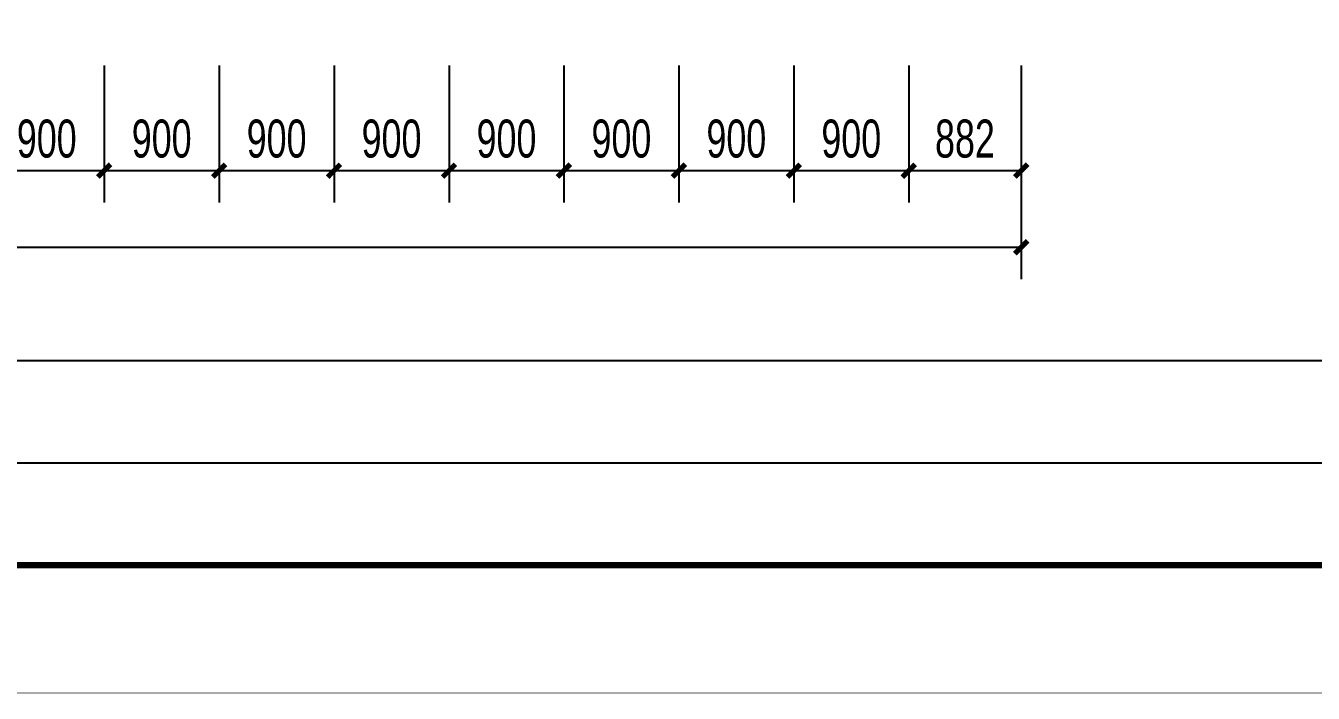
# Model space of a CAD drawing. Extents: x -483182 to 812890, y -390528 to -214858.
# Drawn here: x -353936 to -343855, y -353794 to -348571 of the extents above; entities that cross this region are included whole.
import ezdxf

# ---------------------------------------------------------------- set-up
doc = ezdxf.new("R2010")
doc.units = 0
doc.header["$LTSCALE"] = 1000
doc.header["$MEASUREMENT"] = 0
doc.layers.add('01-标注_尺寸', color=124, linetype='Continuous')
doc.layers.add('A-0-图名图例', color=2, linetype='Continuous')
doc.styles.add('_TCH_DIM_T3', font='ros.shx', dxfattribs={"width": 0.705882, "bigfont": 'jd.shx'})
doc.dimstyles.new('_TCH_ARCH&&100', dxfattribs={"dimtxt": 297.5, "dimasz": 100, "dimexe": 250, "dimexo": 300, "dimgap": 100, "dimtad": 1, "dimdec": 0, "dimzin": 0, "dimdsep": 46, "dimtxsty": '_TCH_DIM_T3', "dimblk": 'ARCHTICK', "dimcen": 0.09, "dimclrt": 7, "dimazin": 2, "dimtfac": 1, "dimtdec": 0, "dimtix": 1, "dimtmove": 2, "dimatfit": 3, "dimfxl": 0, "dimtolj": 1, "dimtzin": 0, "dimarcsym": 0})

# ---------------------------------------------------------------- blocks, each defined once
blk = doc.blocks.new('图框-A1')
for points, const_width in [([(0, 0), (841, 0), (841, 594), (0, 594)], 0.05), ([(766, 584), (25, 584), (25, 10), (766, 10)], 0.5)]:
    blk.add_lwpolyline(points, close=True, dxfattribs=dict(const_width=const_width))
blk = doc.blocks.new('_ArchTick')
at = {"color": 0, "linetype": 'ByBlock', "const_width": 0.4}
blk.add_lwpolyline([(-0.5, -0.5), (0.5, 0.5)], dxfattribs=at)
blk = doc.blocks.new('*D1135')
at = {"layer": '01-标注_尺寸', "color": 0, "lineweight": -2, "transparency": 16777216}
for p, q in [((-354222, -348881), (-354222, -349955)), ((-353322, -348881), (-353322, -349955)), ((-354222, -349705), (-353322, -349705))]:
    blk.add_line(p, q, dxfattribs=at)
at = {"layer": 'Defpoints', "color": 0, "transparency": 16777216}
for p in [(-354222, -348581), (-353322, -348581), (-353322, -349705)]:
    blk.add_point(p, dxfattribs=at)
at = {"layer": '01-标注_尺寸', "color": 0, "lineweight": -2, "transparency": 16777216, "xscale": 100, "yscale": 100, "zscale": 100, "rotation": 180}
blk.add_blockref('_ArchTick', (-354222, -349705), dxfattribs=at)
at = {"layer": '01-标注_尺寸', "color": 0, "lineweight": -2, "transparency": 16777216, "xscale": 100, "yscale": 100, "zscale": 100}
blk.add_blockref('_ArchTick', (-353322, -349705), dxfattribs=at)
at = {"layer": '01-标注_尺寸', "color": 7, "transparency": 16777216, "insert": (-353772, -349456), "char_height": 297.5, "attachment_point": 5, "style": '_TCH_DIM_T3'}
blk.add_mtext('\\A1;900', dxfattribs=at)
blk = doc.blocks.new('*D1136')
at = {"layer": '01-标注_尺寸', "color": 0, "lineweight": -2, "transparency": 16777216}
for p, q in [((-353322, -348881), (-353322, -349955)), ((-352422, -348881), (-352422, -349955)), ((-353322, -349705), (-352422, -349705))]:
    blk.add_line(p, q, dxfattribs=at)
at = {"layer": 'Defpoints', "color": 0, "transparency": 16777216}
for p in [(-353322, -348581), (-352422, -348581), (-352422, -349705)]:
    blk.add_point(p, dxfattribs=at)
at = {"layer": '01-标注_尺寸', "color": 0, "lineweight": -2, "transparency": 16777216, "xscale": 100, "yscale": 100, "zscale": 100, "rotation": 180}
blk.add_blockref('_ArchTick', (-353322, -349705), dxfattribs=at)
at = {"layer": '01-标注_尺寸', "color": 0, "lineweight": -2, "transparency": 16777216, "xscale": 100, "yscale": 100, "zscale": 100}
blk.add_blockref('_ArchTick', (-352422, -349705), dxfattribs=at)
at = {"layer": '01-标注_尺寸', "color": 7, "transparency": 16777216, "insert": (-352872, -349456), "char_height": 297.5, "attachment_point": 5, "style": '_TCH_DIM_T3'}
blk.add_mtext('\\A1;900', dxfattribs=at)
blk = doc.blocks.new('*D1137')
at = {"layer": '01-标注_尺寸', "color": 0, "lineweight": -2, "transparency": 16777216}
for p, q in [((-352422, -348881), (-352422, -349955)), ((-351522, -348881), (-351522, -349955)), ((-352422, -349705), (-351522, -349705))]:
    blk.add_line(p, q, dxfattribs=at)
at = {"layer": 'Defpoints', "color": 0, "transparency": 16777216}
for p in [(-352422, -348581), (-351522, -348581), (-351522, -349705)]:
    blk.add_point(p, dxfattribs=at)
at = {"layer": '01-标注_尺寸', "color": 0, "lineweight": -2, "transparency": 16777216, "xscale": 100, "yscale": 100, "zscale": 100, "rotation": 180}
blk.add_blockref('_ArchTick', (-352422, -349705), dxfattribs=at)
at = {"layer": '01-标注_尺寸', "color": 0, "lineweight": -2, "transparency": 16777216, "xscale": 100, "yscale": 100, "zscale": 100}
blk.add_blockref('_ArchTick', (-351522, -349705), dxfattribs=at)
at = {"layer": '01-标注_尺寸', "color": 7, "transparency": 16777216, "insert": (-351972, -349456), "char_height": 297.5, "attachment_point": 5, "style": '_TCH_DIM_T3'}
blk.add_mtext('\\A1;900', dxfattribs=at)
blk = doc.blocks.new('*D1138')
at = {"layer": '01-标注_尺寸', "color": 0, "lineweight": -2, "transparency": 16777216}
for p, q in [((-351522, -348881), (-351522, -349955)), ((-350622, -348881), (-350622, -349955)), ((-351522, -349705), (-350622, -349705))]:
    blk.add_line(p, q, dxfattribs=at)
at = {"layer": 'Defpoints', "color": 0, "transparency": 16777216}
for p in [(-351522, -348581), (-350622, -348581), (-350622, -349705)]:
    blk.add_point(p, dxfattribs=at)
at = {"layer": '01-标注_尺寸', "color": 0, "lineweight": -2, "transparency": 16777216, "xscale": 100, "yscale": 100, "zscale": 100, "rotation": 180}
blk.add_blockref('_ArchTick', (-351522, -349705), dxfattribs=at)
at = {"layer": '01-标注_尺寸', "color": 0, "lineweight": -2, "transparency": 16777216, "xscale": 100, "yscale": 100, "zscale": 100}
blk.add_blockref('_ArchTick', (-350622, -349705), dxfattribs=at)
at = {"layer": '01-标注_尺寸', "color": 7, "transparency": 16777216, "insert": (-351072, -349456), "char_height": 297.5, "attachment_point": 5, "style": '_TCH_DIM_T3'}
blk.add_mtext('\\A1;900', dxfattribs=at)
blk = doc.blocks.new('*D1139')
at = {"layer": '01-标注_尺寸', "color": 0, "lineweight": -2, "transparency": 16777216}
for p, q in [((-350622, -348881), (-350622, -349955)), ((-349722, -348881), (-349722, -349955)), ((-350622, -349705), (-349722, -349705))]:
    blk.add_line(p, q, dxfattribs=at)
at = {"layer": 'Defpoints', "color": 0, "transparency": 16777216}
for p in [(-350622, -348581), (-349722, -348581), (-349722, -349705)]:
    blk.add_point(p, dxfattribs=at)
at = {"layer": '01-标注_尺寸', "color": 0, "lineweight": -2, "transparency": 16777216, "xscale": 100, "yscale": 100, "zscale": 100, "rotation": 180}
blk.add_blockref('_ArchTick', (-350622, -349705), dxfattribs=at)
at = {"layer": '01-标注_尺寸', "color": 0, "lineweight": -2, "transparency": 16777216, "xscale": 100, "yscale": 100, "zscale": 100}
blk.add_blockref('_ArchTick', (-349722, -349705), dxfattribs=at)
at = {"layer": '01-标注_尺寸', "color": 7, "transparency": 16777216, "insert": (-350172, -349456), "char_height": 297.5, "attachment_point": 5, "style": '_TCH_DIM_T3'}
blk.add_mtext('\\A1;900', dxfattribs=at)
blk = doc.blocks.new('*D1140')
at = {"layer": '01-标注_尺寸', "color": 0, "lineweight": -2, "transparency": 16777216}
for p, q in [((-349722, -348881), (-349722, -349955)), ((-348822, -348881), (-348822, -349955)), ((-349722, -349705), (-348822, -349705))]:
    blk.add_line(p, q, dxfattribs=at)
at = {"layer": 'Defpoints', "color": 0, "transparency": 16777216}
for p in [(-349722, -348581), (-348822, -348581), (-348822, -349705)]:
    blk.add_point(p, dxfattribs=at)
at = {"layer": '01-标注_尺寸', "color": 0, "lineweight": -2, "transparency": 16777216, "xscale": 100, "yscale": 100, "zscale": 100, "rotation": 180}
blk.add_blockref('_ArchTick', (-349722, -349705), dxfattribs=at)
at = {"layer": '01-标注_尺寸', "color": 0, "lineweight": -2, "transparency": 16777216, "xscale": 100, "yscale": 100, "zscale": 100}
blk.add_blockref('_ArchTick', (-348822, -349705), dxfattribs=at)
at = {"layer": '01-标注_尺寸', "color": 7, "transparency": 16777216, "insert": (-349272, -349456), "char_height": 297.5, "attachment_point": 5, "style": '_TCH_DIM_T3'}
blk.add_mtext('\\A1;900', dxfattribs=at)
blk = doc.blocks.new('*D1141')
at = {"layer": '01-标注_尺寸', "color": 0, "lineweight": -2, "transparency": 16777216}
for p, q in [((-348822, -348881), (-348822, -349955)), ((-347922, -348881), (-347922, -349955)), ((-348822, -349705), (-347922, -349705))]:
    blk.add_line(p, q, dxfattribs=at)
at = {"layer": 'Defpoints', "color": 0, "transparency": 16777216}
for p in [(-348822, -348581), (-347922, -348581), (-347922, -349705)]:
    blk.add_point(p, dxfattribs=at)
at = {"layer": '01-标注_尺寸', "color": 0, "lineweight": -2, "transparency": 16777216, "xscale": 100, "yscale": 100, "zscale": 100, "rotation": 180}
blk.add_blockref('_ArchTick', (-348822, -349705), dxfattribs=at)
at = {"layer": '01-标注_尺寸', "color": 0, "lineweight": -2, "transparency": 16777216, "xscale": 100, "yscale": 100, "zscale": 100}
blk.add_blockref('_ArchTick', (-347922, -349705), dxfattribs=at)
at = {"layer": '01-标注_尺寸', "color": 7, "transparency": 16777216, "insert": (-348372, -349456), "char_height": 297.5, "attachment_point": 5, "style": '_TCH_DIM_T3'}
blk.add_mtext('\\A1;900', dxfattribs=at)
blk = doc.blocks.new('*D1142')
at = {"layer": '01-标注_尺寸', "color": 0, "lineweight": -2, "transparency": 16777216}
for p, q in [((-347922, -348881), (-347922, -349955)), ((-347022, -348881), (-347022, -349955)), ((-347922, -349705), (-347022, -349705))]:
    blk.add_line(p, q, dxfattribs=at)
at = {"layer": 'Defpoints', "color": 0, "transparency": 16777216}
for p in [(-347922, -348581), (-347022, -348581), (-347022, -349705)]:
    blk.add_point(p, dxfattribs=at)
at = {"layer": '01-标注_尺寸', "color": 0, "lineweight": -2, "transparency": 16777216, "xscale": 100, "yscale": 100, "zscale": 100, "rotation": 180}
blk.add_blockref('_ArchTick', (-347922, -349705), dxfattribs=at)
at = {"layer": '01-标注_尺寸', "color": 0, "lineweight": -2, "transparency": 16777216, "xscale": 100, "yscale": 100, "zscale": 100}
blk.add_blockref('_ArchTick', (-347022, -349705), dxfattribs=at)
at = {"layer": '01-标注_尺寸', "color": 7, "transparency": 16777216, "insert": (-347472, -349456), "char_height": 297.5, "attachment_point": 5, "style": '_TCH_DIM_T3'}
blk.add_mtext('\\A1;900', dxfattribs=at)
blk = doc.blocks.new('*D1143')
at = {"layer": '01-标注_尺寸', "color": 0, "lineweight": -2, "transparency": 16777216}
for p, q in [((-347022, -348881), (-347022, -349955)), ((-346141, -348881), (-346141, -349955)), ((-347022, -349705), (-346141, -349705))]:
    blk.add_line(p, q, dxfattribs=at)
at = {"layer": 'Defpoints', "color": 0, "transparency": 16777216}
for p in [(-347022, -348581), (-346141, -348581), (-346141, -349705)]:
    blk.add_point(p, dxfattribs=at)
at = {"layer": '01-标注_尺寸', "color": 0, "lineweight": -2, "transparency": 16777216, "xscale": 100, "yscale": 100, "zscale": 100, "rotation": 180}
blk.add_blockref('_ArchTick', (-347022, -349705), dxfattribs=at)
at = {"layer": '01-标注_尺寸', "color": 0, "lineweight": -2, "transparency": 16777216, "xscale": 100, "yscale": 100, "zscale": 100}
blk.add_blockref('_ArchTick', (-346141, -349705), dxfattribs=at)
at = {"layer": '01-标注_尺寸', "color": 7, "transparency": 16777216, "insert": (-346582, -349456), "char_height": 297.5, "attachment_point": 5, "style": '_TCH_DIM_T3'}
blk.add_mtext('\\A1;882', dxfattribs=at)
blk = doc.blocks.new('*D1157')
at = {"layer": '01-标注_尺寸', "color": 0, "lineweight": -2, "transparency": 16777216}
for p, q in [((-390200, -349229), (-390200, -350555)), ((-346141, -349229), (-346141, -350555)), ((-390200, -350305), (-346141, -350305))]:
    blk.add_line(p, q, dxfattribs=at)
at = {"layer": 'Defpoints', "color": 0, "transparency": 16777216}
for p in [(-390200, -348929), (-346141, -348929), (-346141, -350305)]:
    blk.add_point(p, dxfattribs=at)
at = {"layer": '01-标注_尺寸', "color": 0, "lineweight": -2, "transparency": 16777216, "xscale": 100, "yscale": 100, "zscale": 100, "rotation": 180}
blk.add_blockref('_ArchTick', (-390200, -350305), dxfattribs=at)
at = {"layer": '01-标注_尺寸', "color": 0, "lineweight": -2, "transparency": 16777216, "xscale": 100, "yscale": 100, "zscale": 100}
blk.add_blockref('_ArchTick', (-346141, -350305), dxfattribs=at)
at = {"layer": '01-标注_尺寸', "color": 7, "transparency": 16777216, "insert": (-368170, -350056), "char_height": 297.5, "attachment_point": 5, "style": '_TCH_DIM_T3'}
blk.add_mtext('\\A1;44059', dxfattribs=at)

msp = doc.modelspace()

# ---------------------------------------------------------------- linework, layer by layer
at = {"layer": 'A-0-图名图例'}
for p, q in [((-396580, -351191.9), (-322480, -351191.9)), ((-396580, -351991.9), (-322480, -351991.9)), ((-396580, -352791.9), (-322480, -352791.9))]:
    msp.add_line(p, q, dxfattribs=at)

# ---------------------------------------------------------------- block references
at = {"xscale": 100, "yscale": 100, "zscale": 100}
msp.add_blockref('图框-A1', (-399080, -353791.9), dxfattribs=at)

# ---------------------------------------------------------------- dimensions: what is measured, and where the dimension line sits
at = {"layer": '01-标注_尺寸'}
for p1, p2, distance, picture, middle in [((-354222.5, -348581), (-353322.5, -348581), -1123.6, '*D1135', (-353772.5, -349455.8)), ((-353322.5, -348581), (-352422.5, -348581), -1123.6, '*D1136', (-352872.5, -349455.8)), ((-352422.5, -348581), (-351522.5, -348581), -1123.6, '*D1137', (-351972.5, -349455.8)), ((-351522.5, -348581), (-350622.5, -348581), -1123.6, '*D1138', (-351072.5, -349455.8)), ((-350622.5, -348581), (-349722.5, -348581), -1123.6, '*D1139', (-350172.5, -349455.8)), ((-349722.5, -348581), (-348822.5, -348581), -1123.6, '*D1140', (-349272.5, -349455.8)), ((-348822.5, -348581), (-347922.5, -348581), -1123.6, '*D1141', (-348372.5, -349455.8)), ((-347922.5, -348581), (-347022.5, -348581), -1123.6, '*D1142', (-347472.5, -349455.8)), ((-347022.5, -348581), (-346140.9, -348581), -1123.6, '*D1143', (-346581.7, -349455.8)), ((-390199.9, -348928.9), (-346140.9, -348928.9), -1375.7, '*D1157', (-368170.4, -350055.8))]:
    dim = msp.add_aligned_dim(p1=p1, p2=p2, distance=distance, dimstyle='_TCH_ARCH&&100', dxfattribs=at)
    dim.commit()
    dim.dimension.update_dxf_attribs({"geometry": picture, "text_midpoint": middle})

doc.saveas('drawing.dxf')
